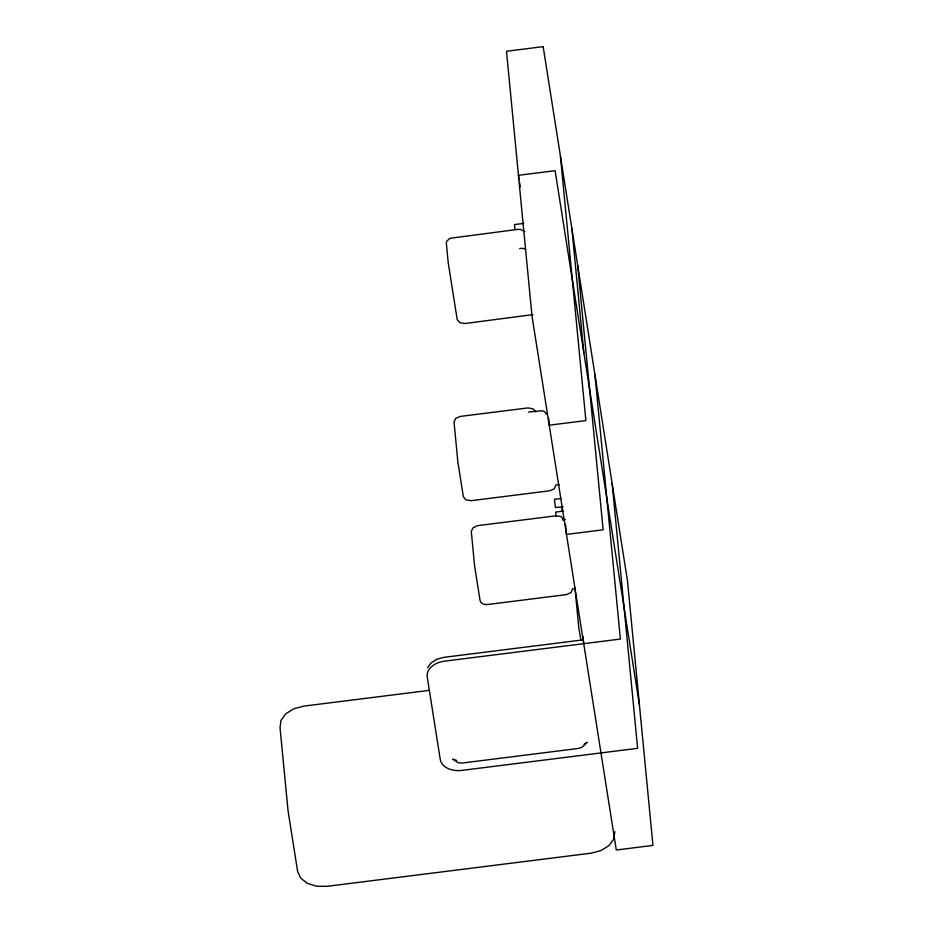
<?xml version="1.0" encoding="UTF-8"?>
<svg xmlns="http://www.w3.org/2000/svg" width="933" height="933" viewBox="0 0 933 933"><rect width="100%" height="100%" fill="white"/><g stroke="black" fill="none" stroke-linecap="round" stroke-linejoin="round"><path stroke-width="1.4" d="M614.835 831.618L613.926 838.849L609.121 845.473L601.179 850.488L591.277 853.147L326.935 886.35L316.602 886.233L307.4 883.364L300.741 878.175L297.627 871.469L288.052 810.789L280.04 727.67L280.961 720.451L285.755 713.827L293.708 708.8L303.61 706.141L429.273 690.362M427.524 667.818L431.046 662.955L436.877 659.269L444.131 657.322L583.358 639.84M562.063 508.228L562.296 511.307M584.093 744.231L587.195 742.271L582.297 747.088L578.647 748.406L461.963 763.066L458.045 762.693L452.773 759.159L456.365 760.278M532.848 314.631L465.007 323.518L459.806 322.725L457.193 319.553L448.19 262.511L446.347 243.326L446.58 241.39L449.986 238.288L517.827 229.39L520.579 229.425L524.812 231.571M523.74 223.407L514.503 224.573L514.923 228.912M528.463 412.048L541.886 410.742L544.347 411.511L546.948 414.684M559.38 484.635L555.858 485.078L554.342 488.775L549.572 490.816L471.153 500.671L465.952 499.866L463.339 496.694L457.881 462.103L454.033 422.148L455.561 418.462L460.319 416.41L528.066 407.908L533.081 408.876L535.88 411.873M560.826 498.514L554.412 499.318L555.392 507.505L563.182 506.817M563.345 511.132L555.648 512.1L556.056 516.45M562.424 519.856L565.27 519.494M574.938 588.595L572.582 588.898L571.066 592.583L566.296 594.636L487.877 604.479A7.102 4.91 -5.5 0 1 480.063 600.514L474.605 565.923L471.282 531.39L473.043 527.821L477.568 525.652L555.986 515.809L561.188 516.602L563.8 519.774M580.886 639.945L578.845 628.201L574.961 587.895M639.408 704.742L555.1 170.692L518.445 175.287L519.121 179.602M519.576 182.483L520.252 186.787M612.141 483.609L637.624 748.313L461.753 770.401A19.546 13.505 -5.5 0 1 440.259 759.485L427.232 676.95A19.546 13.505 -5.5 0 1 444.505 661.159L620.375 639.07L594.892 374.378M577.644 265.135L603.138 529.827L566.483 534.434L565.503 524.288M571.894 228.713L583.836 352.756M560.395 155.893L585.889 420.596L549.234 425.191L548.534 417.949M583.032 636.423L583.72 643.677M519.669 248.586A6.286 4.338 -5.5 0 1 525.151 249.134M543.158 46.65L506.502 51.257L531.985 315.949L616.305 850.01L652.96 845.403L627.466 580.699L543.158 46.65"/></g></svg>
